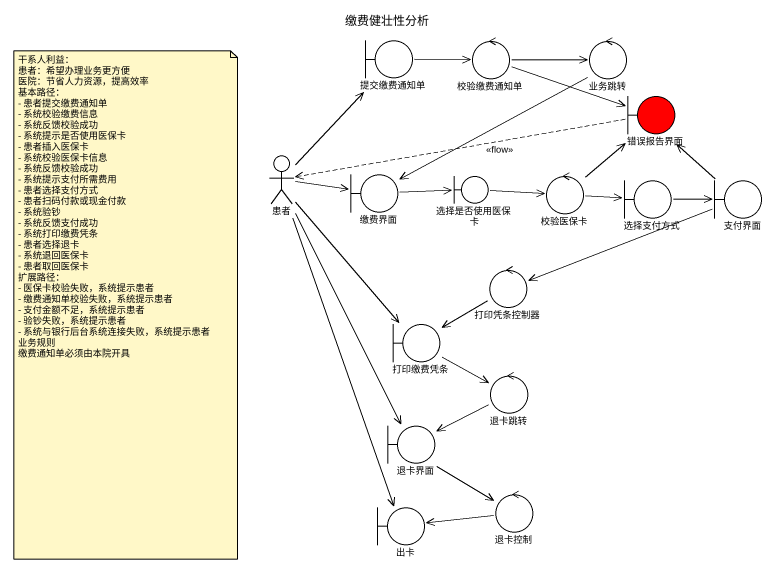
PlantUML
@startuml
title 缴费健壮性分析
boundary 提交缴费通知单
control 校验缴费通知单
control 业务跳转
boundary 错误报告界面 #FF0000
actor 患者
boundary 缴费界面
boundary 选择是否使用医保卡
control 校验医保卡
boundary 选择支付方式
boundary 支付界面
control 打印凭条控制器
boundary 打印缴费凭条
control 退卡跳转
boundary 退卡界面
control 退卡控制
boundary 出卡
提交缴费通知单 -right-> 校验缴费通知单
校验缴费通知单 -right-> 业务跳转
校验缴费通知单 -right-> 错误报告界面
业务跳转 -left-> 缴费界面
错误报告界面 .left.> 患者 : <<flow>>
患者 -up-> 提交缴费通知单
患者 -right-> 缴费界面
患者 --> 打印缴费凭条
患者 --> 退卡界面
患者 --> 出卡
缴费界面 -right-> 选择是否使用医保卡
选择是否使用医保卡 -right-> 校验医保卡
校验医保卡 -up-> 错误报告界面
校验医保卡 -right-> 选择支付方式
选择支付方式 -right-> 支付界面
支付界面 -up-> 错误报告界面
支付界面 -left-> 打印凭条控制器
打印凭条控制器 --> 打印缴费凭条
打印缴费凭条 -right-> 退卡跳转
退卡跳转 -left-> 退卡界面
退卡界面 --> 退卡控制
退卡控制 -left-> 出卡
note as N1
  干系人利益：
  患者：希望办理业务更方便
  医院：节省人力资源，提高效率
  基本路径：
  - 患者提交缴费通知单
  - 系统校验缴费信息
  - 系统反馈校验成功
  - 系统提示是否使用医保卡
  - 患者插入医保卡
  - 系统校验医保卡信息
  - 系统反馈校验成功
  - 系统提示支付所需费用
  - 患者选择支付方式
  - 患者扫码付款或现金付款
  - 系统验钞
  - 系统反馈支付成功
  - 系统打印缴费凭条
  - 患者选择退卡
  - 系统退回医保卡
  - 患者取回医保卡
  扩展路径：
  - 医保卡校验失败，系统提示患者
  - 缴费通知单校验失败，系统提示患者
  - 支付金额不足，系统提示患者
  - 验钞失败，系统提示患者
  - 系统与银行后台系统连接失败，系统提示患者
  业务规则
  缴费通知单必须由本院开具
end note
@enduml
